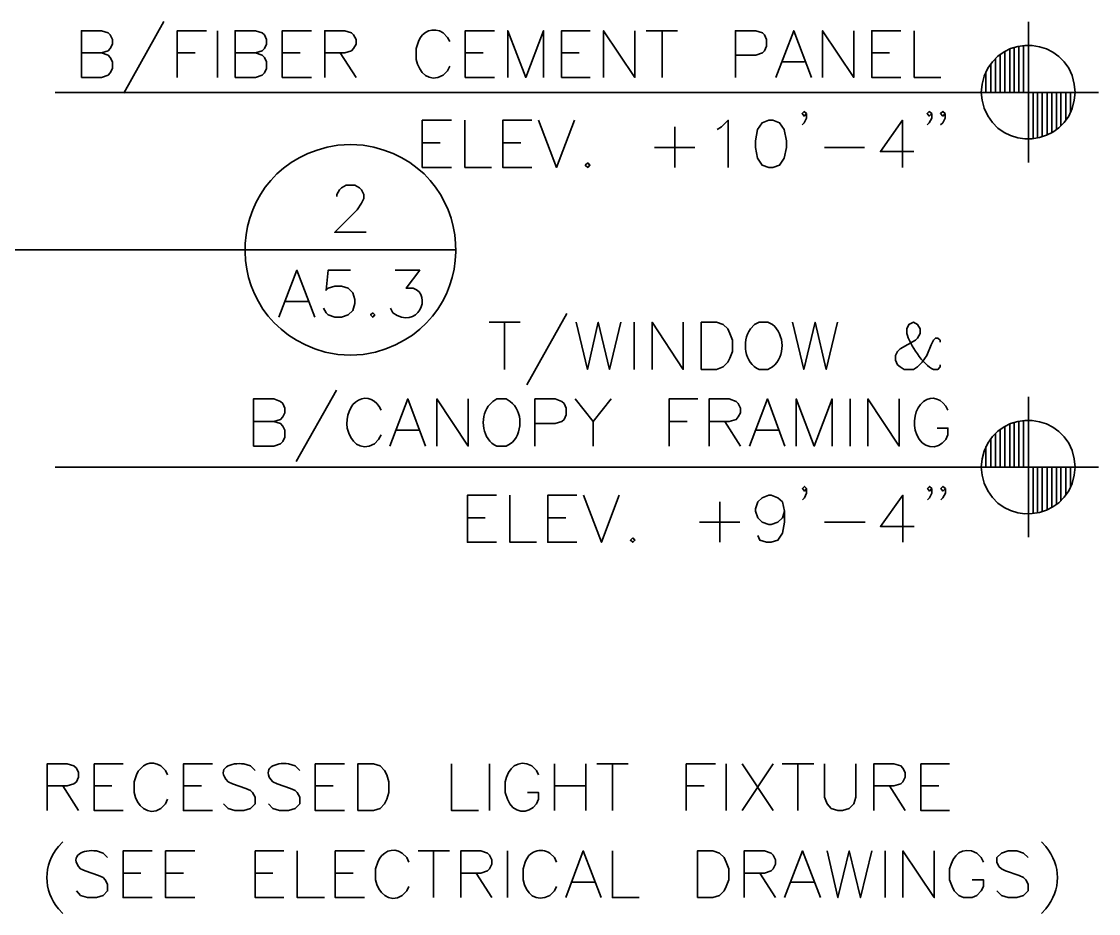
# Model space of a CAD drawing. Header units: inches. Extents: x 5 to 516, y -193 to 129.
# Drawn here: x 372.957 to 375.828, y -36.492 to -34.113 of the extents above; entities that cross this region are included whole.
import ezdxf

# ---------------------------------------------------------------- set-up
doc = ezdxf.new("R2010")
doc.units = ezdxf.units.IN
doc.header["$MEASUREMENT"] = 0
doc.layers.add('PDF5_Geometry', color=7, linetype='Continuous')

msp = doc.modelspace()

# ---------------------------------------------------------------- linework, layer by layer
at = {"layer": 'PDF5_Geometry', "lineweight": 35}
for points in [[(373.3365868, -34.1134541), (373.2299201, -34.3045652)], [(375.6410309, -34.1145651), (375.6410309, -34.4890096)], [(373.1165867, -34.2623426), (373.1165867, -34.1378981), (373.16992, -34.1378981), (373.1876978, -34.1434537), (373.1932534, -34.1490092), (373.19992, -34.1612315), (373.19992, -34.1734537), (373.1932534, -34.1856759), (373.1876978, -34.1912315), (373.16992, -34.196787), (373.1165867, -34.196787)], [(373.3721421, -34.2623426), (373.3721421, -34.1378981), (373.4499198, -34.1378981)], [(373.47992, -34.1378987), (373.47992, -34.2623431)], [(373.5265864, -34.2623426), (373.5265864, -34.1378981), (373.5810309, -34.1378981), (373.5988087, -34.1434537), (373.6043642, -34.1490092), (373.6099198, -34.1612315), (373.6099198, -34.1734537), (373.6043642, -34.1856759), (373.5988087, -34.1912315), (373.5810309, -34.196787), (373.5265864, -34.196787)], [(373.7299198, -34.2623426), (373.652142, -34.2623426), (373.652142, -34.1378981), (373.7299198, -34.1378981)], [(373.7654752, -34.2623426), (373.7654752, -34.1378981), (373.8188086, -34.1378981), (373.8365864, -34.1434537), (373.8421419, -34.1490092), (373.8488086, -34.1612315), (373.8488086, -34.1734537), (373.8421419, -34.1856759), (373.8365864, -34.1912315), (373.8188086, -34.196787), (373.7654752, -34.196787)], [(374.0988086, -34.1667875), (374.0921419, -34.1556764), (374.0810308, -34.1434542)], [(374.2176975, -34.2623426), (374.1399197, -34.2623426), (374.1399197, -34.1378981), (374.2176975, -34.1378981)], [(374.2532536, -34.2623426), (374.2532536, -34.1378981), (374.3010313, -34.2623426), (374.3488091, -34.1378981), (374.3488091, -34.2623426)], [(374.4732534, -34.2623426), (374.3965867, -34.2623426), (374.3965867, -34.1378981), (374.4732534, -34.1378981)], [(374.5088089, -34.2623426), (374.5088089, -34.1378981), (374.5921422, -34.2623426), (374.5921422, -34.1378981)], [(374.6221422, -34.1378987), (374.7054755, -34.1378987)], [(374.6643644, -34.1378987), (374.6643644, -34.2623431)], [(374.8599199, -34.2623426), (374.8599199, -34.1378981), (374.9143643, -34.1378981), (374.9321421, -34.1434537), (374.9376977, -34.1490092), (374.9432532, -34.1612315), (374.9432532, -34.1790092), (374.9376977, -34.1912315), (374.9321421, -34.196787), (374.9143643, -34.2034537), (374.8599199, -34.2034537)], [(374.9676972, -34.2623426), (375.015475, -34.1378981), (375.0632528, -34.2623426)], [(375.092142, -34.2623426), (375.092142, -34.1378981), (375.1754753, -34.2623426), (375.1754753, -34.1378981)], [(375.3010309, -34.2623426), (375.2232532, -34.2623426), (375.2232532, -34.1378981), (375.3010309, -34.1378981)], [(375.3365867, -34.1378987), (375.3365867, -34.2623431), (375.4076978, -34.2623431)], [(374.0154753, -34.1667875), (374.0088086, -34.1856764), (374.0088086, -34.2145653)], [(375.591031, -34.3023432), (375.591031, -34.1867876)], [(375.6032533, -34.3023432), (375.6032533, -34.1823432)], [(375.6154756, -34.3023432), (375.6154756, -34.1790099)], [(375.6276976, -34.3023432), (375.6276976, -34.1778988)], [(373.1699201, -34.1967874), (373.1876979, -34.2034541), (373.1932535, -34.2090096), (373.1999201, -34.2212319), (373.1999201, -34.2390096), (373.1932535, -34.2501208), (373.1876979, -34.2567874), (373.1699201, -34.262343), (373.1165868, -34.262343)], [(373.3721421, -34.1967874), (373.4199198, -34.1967874)], [(373.5810309, -34.1967874), (373.5988087, -34.2034541), (373.6043643, -34.2090096), (373.6099198, -34.2212319), (373.6099198, -34.2390096), (373.6043643, -34.2501208), (373.5988087, -34.2567874), (373.5810309, -34.262343), (373.5265865, -34.262343)], [(373.652142, -34.1967874), (373.6999198, -34.1967874)], [(373.8065864, -34.1967874), (373.8488086, -34.262343)], [(374.1399197, -34.1967874), (374.1876975, -34.1967874)], [(374.3965867, -34.1967874), (374.4432534, -34.1967874)], [(375.2232532, -34.1967874), (375.2710309, -34.1967874)], [(375.5532533, -34.3023432), (375.5532533, -34.2123432)], [(375.5654756, -34.3023432), (375.5654756, -34.2023432)], [(375.5776976, -34.3023432), (375.5776976, -34.1934543)], [(374.0810308, -34.2567875), (374.0921419, -34.2445653), (374.0988086, -34.2323431)], [(374.9854754, -34.221232), (375.0443643, -34.221232)], [(375.541031, -34.3023432), (375.541031, -34.2267876)], [(375.5232532, -34.2590099), (375.5176976, -34.280121), (375.5154754, -34.3023432), (375.5176976, -34.3234543), (375.5232532, -34.3445654)], [(375.5276977, -34.3023432), (375.5276977, -34.2478988)], [(373.0465862, -34.3023432), (375.8276974, -34.3023432)], [(375.8276976, -34.3023432), (375.4532532, -34.3023432)], [(375.5154754, -34.3023432), (375.5154754, -34.3012321)], [(375.6532532, -34.3023432), (375.6532532, -34.4256766)], [(375.6654755, -34.3023432), (375.6654755, -34.4245654)], [(375.6776978, -34.3023432), (375.6776978, -34.4212321)], [(375.6910312, -34.3023432), (375.6910312, -34.4167877)], [(375.7032532, -34.3023432), (375.7032532, -34.410121)], [(375.7154754, -34.3023432), (375.7154754, -34.4023432)], [(375.7276977, -34.3023432), (375.7276977, -34.3912321)], [(375.7410311, -34.3023432), (375.7410311, -34.3767877)], [(375.7532534, -34.3023432), (375.7532534, -34.3567877)], [(375.7632532, -34.3234543), (375.7654754, -34.3023432), (375.7632532, -34.280121)], [(375.7654754, -34.3023432), (375.7654754, -34.3012321)], [(375.0499198, -34.3590098), (375.0432531, -34.3656765), (375.0376976, -34.3590098), (375.0432531, -34.3534543), (375.0499198, -34.3590098), (375.0499198, -34.3712321), (375.0432531, -34.3834543), (375.0376976, -34.3890098)], [(375.3832532, -34.3590098), (375.3765865, -34.3656765), (375.3710309, -34.3590098), (375.3765865, -34.3534543), (375.3832532, -34.3590098), (375.3832532, -34.3712321), (375.3765865, -34.3834543), (375.3710309, -34.3890098)], [(375.4188087, -34.3590098), (375.4132531, -34.3656765), (375.4065865, -34.3590098), (375.4132531, -34.3534543), (375.4188087, -34.3590098), (375.4188087, -34.3712321), (375.4132531, -34.3834543), (375.4065865, -34.3890098)], [(374.1032532, -34.502343), (374.0254754, -34.502343), (374.0254754, -34.3767874), (374.1032532, -34.3767874)], [(374.1388087, -34.3767869), (374.1388087, -34.5023425), (374.2099198, -34.5023425)], [(374.3176974, -34.502343), (374.2399196, -34.502343), (374.2399196, -34.3767874), (374.3176974, -34.3767874)], [(374.3354753, -34.3767869), (374.383253, -34.5023425), (374.4310308, -34.3767869)], [(374.8110313, -34.4012315), (374.8232535, -34.3945648), (374.8410313, -34.376787), (374.8410313, -34.5023426)], [(375.3054754, -34.5023425), (375.3054754, -34.3767869), (375.2465865, -34.4601202), (375.3354754, -34.4601202)], [(374.6988091, -34.3945651), (374.6988091, -34.5023429)], [(373.8676975, -34.4434541), (373.8343642, -34.4412318), (373.7999197, -34.4434541)], [(374.0254754, -34.4367878), (374.0732532, -34.4367878)], [(374.2399196, -34.4367878), (374.2876974, -34.4367878)], [(374.6443646, -34.4490096), (374.7521424, -34.4490096)], [(375.0976976, -34.4490096), (375.2043643, -34.4490096)], [(373.7976973, -34.580121), (373.7976973, -34.5745655), (373.8043639, -34.5623432), (373.8099195, -34.5567877), (373.8221417, -34.550121), (373.8454751, -34.550121), (373.8576973, -34.5567877), (373.8632528, -34.5623432), (373.8699195, -34.5745655), (373.8699195, -34.5856766), (373.8632528, -34.5978988), (373.8521417, -34.6156766), (373.7921417, -34.6756766), (373.8754751, -34.6756766)], [(372.825475, -34.7223431), (373.5521417, -34.7223431)], [(374.1154757, -34.7223431), (373.5521423, -34.7223431)], [(373.6432535, -34.9023426), (373.6910312, -34.776787), (373.738809, -34.9023426)], [(373.8343642, -34.7767876), (373.7743641, -34.7767876), (373.7688086, -34.8301209), (373.7743641, -34.8245654), (373.7921419, -34.8190098), (373.8099197, -34.8190098), (373.8276975, -34.8245654), (373.8399197, -34.8367876), (373.8454753, -34.8545654), (373.8454753, -34.8656765), (373.8399197, -34.8845654), (373.8276975, -34.8956765), (373.8099197, -34.9023432), (373.7921419, -34.9023432), (373.7743641, -34.8956765), (373.7688086, -34.8901209), (373.7621419, -34.8778987)], [(373.9532533, -34.7767876), (374.0188089, -34.7767876), (373.9821422, -34.8245654), (374.0010311, -34.8245654)], [(373.6610305, -34.8601209), (373.7210305, -34.8601209)], [(373.9465866, -34.8901209), (373.9410311, -34.8778987)], [(374.4110306, -34.892343), (374.3043639, -35.082343)], [(374.2032533, -34.9156765), (374.2865867, -34.9156765)], [(374.2443639, -34.9156765), (374.2443639, -35.0412321)], [(374.4354752, -34.9156765), (374.4654752, -35.0412321), (374.494364, -34.9156765), (374.5243641, -35.0412321), (374.5543641, -34.9156765)], [(374.5899201, -34.9156765), (374.5899201, -35.0412321)], [(374.6376976, -35.0412315), (374.6376976, -34.9156759), (374.721031, -35.0412315), (374.721031, -34.9156759)], [(374.958809, -34.9212321), (374.9465868, -34.9156765), (374.9232535, -34.9156765), (374.9110312, -34.9212321), (374.8999201, -34.9334543)], [(375.0121421, -34.9156765), (375.0421421, -35.0412321), (375.0721421, -34.9156765), (375.1021421, -35.0412321), (375.1321421, -34.9156765)], [(375.4054753, -34.9690099), (375.4054753, -34.9634544), (375.3999198, -34.9578988), (375.3932531, -34.9578988), (375.3876975, -34.9634544), (375.382142, -34.9756766), (375.3699198, -35.0045655), (375.3576975, -35.0223433), (375.3454753, -35.0345655), (375.3343642, -35.0412322), (375.3099198, -35.0412322), (375.2988086, -35.0345655), (375.292142, -35.0290099), (375.2865864, -35.0167877), (375.2865864, -35.0045655), (375.292142, -34.9934544), (375.2988086, -34.9867877), (375.3399198, -34.9634544), (375.3454753, -34.9578988), (375.352142, -34.9456766), (375.352142, -34.9334544), (375.3454753, -34.9212321), (375.3343642, -34.9156766), (375.322142, -34.9212321), (375.3165864, -34.9334544), (375.3165864, -34.9456766)], [(373.7665864, -34.9956763), (373.7999197, -35.0012319), (373.8343642, -35.0034541), (373.8676975, -35.0012319), (373.9010308, -34.9956763)], [(374.9232535, -35.0412321), (374.9465868, -35.0412321), (374.958809, -35.0345654)], [(375.3876975, -35.0412322), (375.3999198, -35.0412322), (375.4054753, -35.0345655), (375.4054753, -35.0290099)], [(373.7965862, -35.096787), (373.6888084, -35.2867871)], [(373.575475, -35.2456755), (373.575475, -35.12012), (373.6299195, -35.12012), (373.6476973, -35.1267866), (373.6532528, -35.1323422), (373.6588084, -35.1445644), (373.6588084, -35.1567866), (373.6532528, -35.1678978), (373.6476973, -35.1745644), (373.6299195, -35.18012), (373.575475, -35.18012)], [(373.9388083, -35.2456755), (373.9865861, -35.12012), (374.0343639, -35.2456755)], [(374.0643644, -35.2456755), (374.0643644, -35.12012), (374.1476978, -35.2456755), (374.1476978, -35.12012)], [(374.2599197, -35.1267872), (374.2488086, -35.1201206), (374.2243641, -35.1201206), (374.213253, -35.1267872), (374.2010308, -35.1390094)], [(374.3254751, -35.2456755), (374.3254751, -35.12012), (374.3799196, -35.12012), (374.3976973, -35.1267866), (374.4032529, -35.1323422), (374.4088084, -35.1445644), (374.4088084, -35.1623422), (374.4032529, -35.1745644), (374.3976973, -35.18012), (374.3799196, -35.1856755), (374.3254751, -35.1856755)], [(374.433253, -35.1201206), (374.4810308, -35.1801206), (374.4810308, -35.2456761)], [(374.5288087, -35.1201206), (374.4810309, -35.1801206)], [(374.683253, -35.2456755), (374.683253, -35.12012), (374.7599197, -35.12012)], [(374.7899199, -35.2456755), (374.7899199, -35.12012), (374.8432532, -35.12012), (374.8621421, -35.1267866), (374.8676977, -35.1323422), (374.8732532, -35.1445644), (374.8732532, -35.1567866), (374.8676977, -35.1678978), (374.8621421, -35.1745644), (374.8432532, -35.18012), (374.7899199, -35.18012)], [(374.8976978, -35.2456755), (374.9454756, -35.12012), (374.9921423, -35.2456755)], [(375.022142, -35.2456755), (375.022142, -35.12012), (375.0699198, -35.2456755), (375.1176976, -35.12012), (375.1176976, -35.2456755)], [(375.1654755, -35.1201206), (375.1654755, -35.2456761)], [(375.2132533, -35.2456755), (375.2132533, -35.12012), (375.2965866, -35.2456755), (375.2965866, -35.12012)], [(375.6410309, -35.1145652), (375.6410309, -35.4890097)], [(373.6299195, -35.1801204), (373.6476973, -35.1856759), (373.6532529, -35.1923426), (373.6588084, -35.2034537), (373.6588084, -35.2223426), (373.6532529, -35.2334537), (373.6476973, -35.2401204), (373.6299195, -35.2456759), (373.5754751, -35.2456759)], [(374.683253, -35.1801204), (374.7310308, -35.1801204)], [(374.8321421, -35.1801204), (374.8732532, -35.2456759)], [(375.591031, -35.3023433), (375.591031, -35.1867877)], [(375.6032533, -35.3023433), (375.6032533, -35.1823433)], [(375.6154756, -35.3023433), (375.6154756, -35.1790099)], [(375.6276976, -35.3023433), (375.6276976, -35.1778988)], [(373.8976976, -35.2401205), (373.9088087, -35.2278983), (373.9154754, -35.215676)], [(373.9565865, -35.2034539), (374.0165865, -35.2034539)], [(374.9154754, -35.2034539), (374.9743643, -35.2034539)], [(375.4210312, -35.2278983), (375.4265867, -35.215676), (375.4265867, -35.1978983), (375.3976978, -35.1978983)], [(375.5532533, -35.3023433), (375.5532533, -35.2123433)], [(375.5654756, -35.3023433), (375.5654756, -35.2023433)], [(375.5776976, -35.3023433), (375.5776976, -35.1934544)], [(374.2243641, -35.2456761), (374.2488086, -35.2456761), (374.2599197, -35.2401206)], [(375.5276977, -35.3023433), (375.5276977, -35.2467877)], [(375.541031, -35.3023433), (375.541031, -35.2267877)], [(375.5232532, -35.25901), (375.5176976, -35.2801211), (375.5154754, -35.3023433), (375.5176976, -35.3234544), (375.5232532, -35.3445655)], [(373.0465862, -35.3023433), (375.8276974, -35.3023433)], [(375.8276976, -35.3023433), (375.4532532, -35.3023433)], [(375.5154754, -35.3023433), (375.5154754, -35.3012322)], [(375.6532532, -35.3023433), (375.6532532, -35.4256766)], [(375.6654755, -35.3023433), (375.6654755, -35.4245655)], [(375.6776978, -35.3023433), (375.6776978, -35.4212322)], [(375.6910312, -35.3023433), (375.6910312, -35.4167877)], [(375.7032532, -35.3023433), (375.7032532, -35.4101211)], [(375.7154754, -35.3023433), (375.7154754, -35.4023433)], [(375.7276977, -35.3023433), (375.7276977, -35.3912322)], [(375.7410311, -35.3023433), (375.7410311, -35.3767877)], [(375.7532534, -35.3023433), (375.7532534, -35.3567877)], [(375.7632532, -35.3234544), (375.7654754, -35.3023433), (375.7632532, -35.2801211)], [(375.7654754, -35.3023433), (375.7654754, -35.3012322)], [(375.0499198, -35.3590099), (375.0443642, -35.3656766), (375.0388087, -35.3590099), (375.0443642, -35.3534544), (375.0499198, -35.3590099), (375.0499198, -35.3712321), (375.0443642, -35.3834544), (375.0388087, -35.3890099)], [(375.3832532, -35.3590099), (375.3776976, -35.3656766), (375.372142, -35.3590099), (375.3776976, -35.3534544), (375.3832532, -35.3590099), (375.3832532, -35.3712321), (375.3776976, -35.3834544), (375.372142, -35.3890099)], [(375.41992, -35.3590099), (375.4132534, -35.3656766), (375.4076978, -35.3590099), (375.4132534, -35.3534544), (375.41992, -35.3590099), (375.41992, -35.3712321), (375.4132534, -35.3834544), (375.4076978, -35.3890099)], [(374.2232534, -35.5023431), (374.1454756, -35.5023431), (374.1454756, -35.3767875), (374.2232534, -35.3767875)], [(374.2588089, -35.376787), (374.2588089, -35.5023425), (374.32992, -35.5023425)], [(374.4376976, -35.5023431), (374.3599198, -35.5023431), (374.3599198, -35.3767875), (374.4376976, -35.3767875)], [(374.4554755, -35.376787), (374.5032533, -35.5023425), (374.5499199, -35.376787)], [(374.9910308, -35.4190097), (374.9854752, -35.4367875), (374.973253, -35.4490097), (374.9554752, -35.4545653), (374.9488085, -35.4545653), (374.9310308, -35.4490097), (374.9199196, -35.4367875), (374.913253, -35.4190097), (374.913253, -35.4134542), (374.9199196, -35.3945653), (374.9310308, -35.3834542), (374.9488085, -35.3767875), (374.9554752, -35.3767875), (374.973253, -35.3834542), (374.9854752, -35.3945653), (374.9910308, -35.4190097), (374.9910308, -35.4490097), (374.9854752, -35.4778986), (374.973253, -35.4967875), (374.9554752, -35.5023431), (374.943253, -35.5023431), (374.9254752, -35.4967875), (374.9199196, -35.4845653)], [(375.3065865, -35.5023425), (375.3065865, -35.376787), (375.2465865, -35.4601203), (375.3365865, -35.4601203)], [(374.8188087, -35.3945652), (374.8188087, -35.5023429)], [(374.1454756, -35.4367879), (374.1932534, -35.4367879)], [(374.3599198, -35.4367879), (374.4076976, -35.4367879)], [(374.7643643, -35.4490097), (374.872142, -35.4490097)], [(375.0976976, -35.4490097), (375.2054754, -35.4490097)], [(373.0254753, -36.2178978), (373.0254753, -36.0934534), (373.0788087, -36.0934534), (373.0965865, -36.0990089), (373.1032531, -36.1045645), (373.1088087, -36.1167867), (373.1088087, -36.1290089), (373.1032531, -36.1412312), (373.0965865, -36.1467867), (373.0788087, -36.1523423), (373.0254753, -36.1523423)], [(373.2276976, -36.2178978), (373.1510309, -36.2178978), (373.1510309, -36.0934534), (373.2276976, -36.0934534)], [(373.3465864, -36.1223428), (373.3410308, -36.1112317), (373.3288086, -36.0990094)], [(373.4665864, -36.2178978), (373.3888086, -36.2178978), (373.3888086, -36.0934534), (373.4665864, -36.0934534)], [(373.5799199, -36.1112321), (373.5676976, -36.0990099), (373.5499199, -36.0934543)], [(373.698809, -36.1112321), (373.6865868, -36.0990099), (373.668809, -36.0934543)], [(373.8176974, -36.2178978), (373.7399196, -36.2178978), (373.7399196, -36.0934534), (373.8176974, -36.0934534)], [(374.1032529, -36.0934539), (374.1032529, -36.2178984), (374.1754751, -36.2178984)], [(374.2043644, -36.0934539), (374.2043644, -36.2178984)], [(374.3354753, -36.1223428), (374.3299197, -36.1112317), (374.3176975, -36.0990094)], [(374.3776975, -36.0934539), (374.3776975, -36.2178984)], [(374.4610308, -36.0934539), (374.4610308, -36.2178984)], [(374.4910307, -36.0934539), (374.5743641, -36.0934539)], [(374.5321424, -36.0934539), (374.5321424, -36.2178984)], [(374.728809, -36.2178978), (374.728809, -36.0934534), (374.8065868, -36.0934534)], [(374.8354753, -36.0934539), (374.8354753, -36.2178984)], [(374.8776975, -36.0934539), (374.9610308, -36.2178984)], [(374.9610308, -36.0934539), (374.8776975, -36.2178984)], [(374.9843644, -36.0934539), (375.0688088, -36.0934539)], [(375.0265866, -36.0934539), (375.0265866, -36.2178984)], [(375.0976976, -36.0934539), (375.0976976, -36.1823428), (375.1043643, -36.2001206), (375.1154754, -36.2123428), (375.1332532, -36.2178984), (375.1454754, -36.2178984), (375.1632532, -36.2123428), (375.1754754, -36.2001206), (375.181031, -36.1823428), (375.181031, -36.0934539)], [(375.2288088, -36.2178978), (375.2288088, -36.0934534), (375.2821421, -36.0934534), (375.301031, -36.0990089), (375.3065866, -36.1045645), (375.3121421, -36.1167867), (375.3121421, -36.1290089), (375.3065866, -36.1412312), (375.301031, -36.1467867), (375.2821421, -36.1523423), (375.2288088, -36.1523423)], [(375.431031, -36.2178978), (375.3543643, -36.2178978), (375.3543643, -36.0934534), (375.431031, -36.0934534)], [(373.2632531, -36.1223428), (373.2576975, -36.1412317), (373.2576975, -36.1701206)], [(373.0676975, -36.1523427), (373.1088087, -36.2178982)], [(373.1510309, -36.1523427), (373.1976975, -36.1523427)], [(373.3888086, -36.1523427), (373.4365864, -36.1523427)], [(373.5076976, -36.1412321), (373.5199199, -36.1467877), (373.5554754, -36.1590099), (373.5676976, -36.1645654), (373.5732532, -36.170121), (373.5799199, -36.1823432), (373.5799199, -36.200121), (373.5676976, -36.2123432), (373.5499199, -36.2178988), (373.5254754, -36.2178988), (373.5076976, -36.2123432), (373.4954754, -36.200121)], [(373.6265868, -36.1412321), (373.638809, -36.1467877), (373.6743646, -36.1590099), (373.6865868, -36.1645654), (373.6921424, -36.170121), (373.698809, -36.1823432), (373.698809, -36.200121), (373.6865868, -36.2123432), (373.668809, -36.2178988), (373.6443646, -36.2178988), (373.6265868, -36.2123432), (373.6154757, -36.200121)], [(373.7399196, -36.1523427), (373.7876974, -36.1523427)], [(374.2465864, -36.1412317), (374.2465864, -36.1701206), (374.2521419, -36.1878983)], [(374.3776975, -36.1523427), (374.4610308, -36.1523427)], [(374.728809, -36.1523427), (374.7765868, -36.1523427)], [(375.271031, -36.1523427), (375.3121421, -36.2178982)], [(375.3543643, -36.1523427), (375.4021421, -36.1523427)], [(373.3288086, -36.2123428), (373.3410308, -36.2001206), (373.3465864, -36.1878983)], [(374.3299197, -36.2001206), (374.3354753, -36.1878983), (374.3354753, -36.1701206), (374.3054753, -36.1701206)], [(375.6754754, -36.3012312), (375.6876976, -36.3134534)], [(373.1865861, -36.3434539), (373.1743639, -36.3312317), (373.1565861, -36.3256762)], [(373.3054756, -36.4501208), (373.2276978, -36.4501208), (373.2276978, -36.3256763), (373.3054756, -36.3256763)], [(373.4188089, -36.4501208), (373.3410311, -36.4501208), (373.3410311, -36.3256763), (373.4188089, -36.3256763)], [(373.6565865, -36.4501208), (373.5799199, -36.4501208), (373.5799199, -36.3256763), (373.6565865, -36.3256763)], [(373.6921421, -36.3256769), (373.6921421, -36.4501213), (373.7643643, -36.4501213)], [(373.8710308, -36.4501208), (373.793253, -36.4501208), (373.793253, -36.3256763), (373.8710308, -36.3256763)], [(373.9899196, -36.3556768), (373.9843641, -36.3434546), (373.9721418, -36.3312324)], [(374.0143642, -36.3256769), (374.0976975, -36.3256769)], [(374.0554753, -36.3256769), (374.0554753, -36.4501213)], [(374.1276974, -36.4501208), (374.1276974, -36.3256763), (374.1810308, -36.3256763), (374.1988086, -36.3312319), (374.2043641, -36.3367875), (374.2110308, -36.3490097), (374.2110308, -36.3612319), (374.2043641, -36.3734541), (374.1988086, -36.3790097), (374.1810308, -36.3845652), (374.1276974, -36.3845652)], [(374.2521419, -36.3256769), (374.2521419, -36.4501213)], [(374.4076974, -36.4501208), (374.454364, -36.3256763), (374.5021418, -36.4501208)], [(374.5321424, -36.3256769), (374.5321424, -36.4501213), (374.6032535, -36.4501213)], [(374.8832528, -36.4501208), (374.8832528, -36.3256763), (374.9376973, -36.3256763), (374.9554751, -36.3312319), (374.9610306, -36.3367875), (374.9665862, -36.3490097), (374.9665862, -36.3612319), (374.9610306, -36.3734541), (374.9554751, -36.3790097), (374.9376973, -36.3845652), (374.8832528, -36.3845652)], [(374.9910308, -36.4501208), (375.0388085, -36.3256763), (375.0865863, -36.4501208)], [(375.1043643, -36.3256769), (375.1332532, -36.4501213), (375.1632532, -36.3256769), (375.1932532, -36.4501213), (375.2232532, -36.3256769)], [(375.2588087, -36.3256769), (375.2588087, -36.4501213)], [(375.3065865, -36.4501208), (375.3065865, -36.3256763), (375.3899198, -36.4501208), (375.3899198, -36.3256763)], [(375.521031, -36.3556768), (375.5154754, -36.3434546), (375.5032532, -36.3312324)], [(375.6399199, -36.3434539), (375.6276976, -36.3312317), (375.6099199, -36.3256762), (375.5865865, -36.3256762), (375.5688087, -36.3312317), (375.5565865, -36.3434539), (375.5565865, -36.3556762), (375.5621421, -36.3667873), (375.5688087, -36.3734539), (375.5799198, -36.3790095), (375.6165865, -36.3912317), (375.6276976, -36.3967873), (375.6343643, -36.4023428), (375.6399199, -36.4145651), (375.6399199, -36.4323428), (375.6276976, -36.4445651), (375.6099199, -36.4501206), (375.5865865, -36.4501206), (375.5688087, -36.4445651), (375.5565865, -36.4323428)], [(373.9065863, -36.3556768), (373.9010307, -36.3734546), (373.9010307, -36.4023435)], [(373.1143639, -36.3734539), (373.1265861, -36.3790095), (373.1621417, -36.3912317), (373.1743639, -36.3967873), (373.1799195, -36.4023428), (373.1865861, -36.4145651), (373.1865861, -36.4323428), (373.1743639, -36.4445651), (373.1565861, -36.4501206), (373.1332528, -36.4501206), (373.1143639, -36.4445651), (373.1032528, -36.4323428)], [(373.2276978, -36.3845645), (373.2754756, -36.3845645)], [(373.3410311, -36.3845645), (373.3888089, -36.3845645)], [(373.5799199, -36.3845645), (373.6265865, -36.3845645)], [(373.793253, -36.3845645), (373.8410308, -36.3845645)], [(374.1688086, -36.3845645), (374.2110308, -36.4501201)], [(374.9254756, -36.3845645), (374.9665867, -36.4501201)], [(375.431031, -36.3734546), (375.431031, -36.4023435), (375.4376976, -36.4201212), (375.4432532, -36.4323435), (375.4554754, -36.4445657), (375.4676977, -36.4501213), (375.491031, -36.4501213), (375.5032532, -36.4445657), (375.5154754, -36.4323435), (375.521031, -36.4201212), (375.521031, -36.4023435), (375.491031, -36.4023435)], [(373.9721418, -36.4445657), (373.9843641, -36.4323435), (373.9899196, -36.4201212)], [(374.365475, -36.4445657), (374.3776972, -36.4323435), (374.3832528, -36.4201212)], [(374.4254756, -36.4090102), (374.4843645, -36.4090102)], [(375.0088087, -36.4090102), (375.0688087, -36.4090102)], [(375.6876976, -36.4801201), (375.6754754, -36.4923423)]]:
    msp.add_lwpolyline(points, dxfattribs=at)
for points in [[(374.9488091, -34.3767869), (374.9310313, -34.3834536), (374.9188091, -34.4012313), (374.9132536, -34.4312313), (374.9132536, -34.4490091), (374.9188091, -34.477898), (374.9310313, -34.4967869), (374.9488091, -34.5023425), (374.9599202, -34.5023425), (374.977698, -34.4967869), (374.9899202, -34.477898), (374.9965869, -34.4490091), (374.9965869, -34.4312313), (374.9899202, -34.4012313), (374.977698, -34.3834536), (374.9599202, -34.3767869)], [(374.4665861, -34.4901201), (374.4599195, -34.4967868), (374.4665861, -34.5023424), (374.4721417, -34.4967868)], [(373.8932535, -34.8901209), (373.8876979, -34.8956764), (373.8932535, -34.9023431), (373.898809, -34.8956764)], [(374.7688085, -35.0412315), (374.7688085, -34.9156759), (374.8099196, -34.9156759), (374.8276974, -34.9212315), (374.8399196, -34.9334537), (374.8454752, -34.9456759), (374.8521419, -34.9634537), (374.8521419, -34.9934537), (374.8454752, -35.0112315), (374.8399196, -35.0223426), (374.8276974, -35.0345648), (374.8099196, -35.0412315)], [(374.5865869, -35.4901202), (374.5799202, -35.4967869), (374.5865869, -35.5023424), (374.5921425, -35.4967869)], [(373.8532528, -36.2178978), (373.8532528, -36.0934534), (373.8954751, -36.0934534), (373.9132528, -36.0990089), (373.924364, -36.1112312), (373.9310306, -36.1223423), (373.9365862, -36.1412312), (373.9365862, -36.1701201), (373.9310306, -36.1878978), (373.924364, -36.2001201), (373.9132528, -36.2123423), (373.8954751, -36.2178978)], [(374.7588089, -36.4501208), (374.7588089, -36.3256763), (374.79992, -36.3256763), (374.8176978, -36.3312319), (374.82992, -36.3434541), (374.8354756, -36.3556763), (374.8421423, -36.3734541), (374.8421423, -36.402343), (374.8354756, -36.4201208), (374.82992, -36.432343), (374.8176978, -36.4445652), (374.79992, -36.4501208)]]:
    msp.add_lwpolyline(points, close=True, dxfattribs=at)
for points in [[(373.0676975, -36.3012312), (373.0554753, -36.3134534, 0.369416811), (373.0554753, -36.4801201), (373.0676975, -36.4923423)], [(374.3832528, -36.3556768), (374.3776972, -36.3434546), (374.365475, -36.3312324, 0.50829303), (374.2999195, -36.3556768), (374.2943639, -36.3734546), (374.2943639, -36.4023435)]]:
    msp.add_lwpolyline(points, format="xyb", dxfattribs=at)
for centre, major_axis, ratio, start_param, end_param in [((373.873237, -35.1833495), (0.0008378, 0.0650372), 0.752156259, 5.25835606, 8.089286153), ((375.3856179, -35.1845395), (-0.0015766, 0.0663574), 0.72848147, 5.24026708, 8.324970196)]:
    msp.add_ellipse(centre, major_axis=major_axis, ratio=ratio, start_param=start_param, end_param=end_param, dxfattribs=at)
for points in [[(374.0810308, -34.1434542), (374.0551975, -34.1271208), (374.0254012, -34.1392875), (374.0154753, -34.1667875)], [(375.7632532, -34.280121), (375.7409939, -34.1539728), (375.5666606, -34.1400099), (375.5232532, -34.2590099)], [(374.0088086, -34.2145653), (374.0177345, -34.2504542), (374.042216, -34.2781579), (374.0810308, -34.2567875)], [(375.5232532, -34.3445654), (375.5666606, -34.4635654), (375.7409939, -34.4496025), (375.7632532, -34.3234543)], [(373.7999197, -34.4434541), (373.4894012, -34.4890282), (373.4645678, -34.9117504), (373.7665864, -34.9956763)], [(373.9010308, -34.9956763), (374.2030494, -34.9117504), (374.1782161, -34.4890282), (373.8676975, -34.4434541)], [(374.0010311, -34.8245654), (374.0539755, -34.8435839), (374.0132348, -34.9382506), (373.9465866, -34.8901209)], [(374.8999201, -34.9334543), (374.8762535, -34.9669728), (374.8836424, -35.0250284), (374.9232535, -35.0412321)], [(374.958809, -35.0345654), (374.9936609, -35.0069543), (374.9921794, -34.9484728), (374.958809, -34.9212321)], [(375.3165864, -34.9456766), (375.324679, -34.9737136), (375.3608272, -35.0304359), (375.3876975, -35.0412322)], [(374.2599197, -35.2401206), (374.2935678, -35.2153428), (374.2949567, -35.1518983), (374.2599197, -35.1267872)], [(374.2010308, -35.1390094), (374.1780493, -35.1719169), (374.1846049, -35.2292502), (374.2243641, -35.2456761)], [(375.7632532, -35.2801211), (375.7409939, -35.1539729), (375.5666606, -35.1400099), (375.5232532, -35.25901)], [(373.8254754, -35.1978983), (373.8342161, -35.2338242), (373.8590124, -35.2610464), (373.8976976, -35.2401205)], [(375.3432534, -35.215676), (375.357383, -35.2508242), (375.3974756, -35.2600279), (375.4210312, -35.2278983)], [(375.5232532, -35.3445655), (375.5666606, -35.4635655), (375.7409939, -35.4496026), (375.7632532, -35.3234544)], [(373.3288086, -36.0990094), (373.3022345, -36.0813613), (373.2753086, -36.096602), (373.2632531, -36.1223428)], [(374.3176975, -36.0990094), (374.2810678, -36.0776205), (374.2524567, -36.1060465), (374.2465864, -36.1412317)], [(373.5499199, -36.0934543), (373.5174754, -36.0887321), (373.4719754, -36.1039173), (373.5076976, -36.1412321)], [(373.668809, -36.0934543), (373.6350127, -36.088121), (373.5938646, -36.1046766), (373.6265868, -36.1412321)], [(373.2576975, -36.1701206), (373.2633827, -36.2043243), (373.2939938, -36.234602), (373.3288086, -36.2123428)], [(374.2521419, -36.1878983), (374.2661049, -36.2249724), (374.3076234, -36.2305094), (374.3299197, -36.2001206)], [(375.5032532, -36.3312324), (375.464568, -36.3103064), (375.4397717, -36.3375286), (375.431031, -36.3734546)], [(373.1565861, -36.3256762), (373.1226972, -36.3207317), (373.0812713, -36.3368428), (373.1143639, -36.3734539)], [(373.9721418, -36.3312324), (373.9459011, -36.3141212), (373.917327, -36.3276027), (373.9065863, -36.3556768)], [(375.6876976, -36.3134534), (375.728105, -36.3649719), (375.7288828, -36.4286386), (375.6876976, -36.4801201)], [(373.9010307, -36.4023435), (373.9072715, -36.436899), (373.9356603, -36.4667694), (373.9721418, -36.4445657)], [(374.2943639, -36.4023435), (374.3006602, -36.4395287), (374.3288269, -36.4650287), (374.365475, -36.4445657)]]:
    msp.add_open_spline(points, degree=3, dxfattribs=at)

doc.saveas('drawing.dxf')
